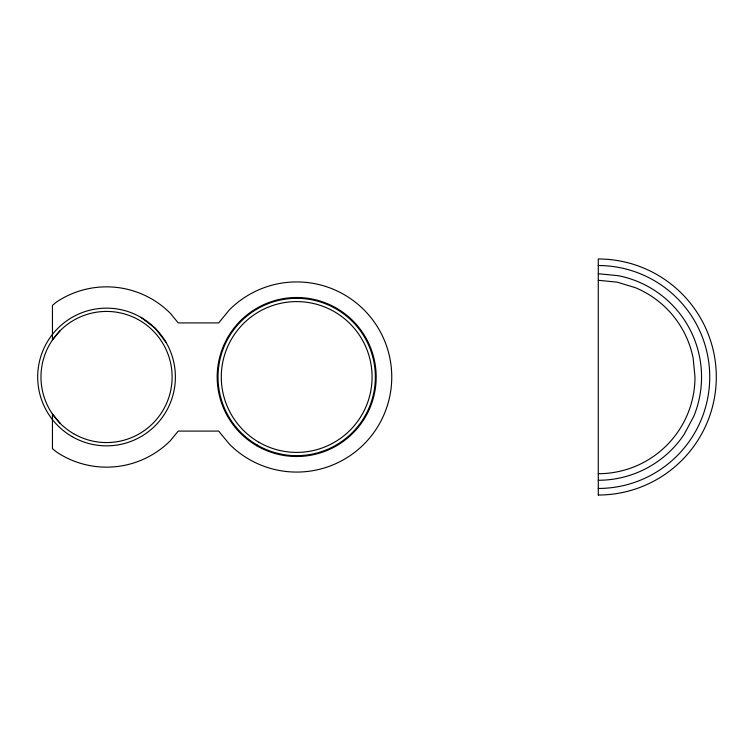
<?xml version="1.0" encoding="UTF-8"?>
<svg xmlns="http://www.w3.org/2000/svg" width="754" height="754" viewBox="0 0 754 754"><rect width="100%" height="100%" fill="white"/><g stroke="black" fill="none" stroke-linecap="round" stroke-linejoin="round"><path stroke-width="1.13" d="M60.179 330.638L52.45 340.054L52.45 305.332L56.456 302.043A90.15 90.15 0 0 1 170.291 313.249L178.217 322.91L218.679 322.91L229.461 309.771A95.07 95.07 0 0 1 363.909 309.771A95.07 95.07 0 0 1 363.909 444.229A95.07 95.07 0 0 1 229.461 444.229L218.679 431.09L178.217 431.09L170.291 440.751A90.15 90.15 0 0 1 56.456 451.957L52.45 448.668L52.45 413.946L60.179 423.362M598.28 273.73L618.431 275.719A103.27 103.27 0 0 1 693.689 416.519L684.142 434.37A103.27 103.27 0 0 1 598.28 480.27M598.28 280.29L617.149 282.147L635.292 287.651A96.71 96.71 0 0 1 693.133 358.131L694.99 377A96.71 96.71 0 0 1 598.28 473.71M140.97 317.377L155.22 328.32L166.163 342.58M598.28 265.54A111.46 111.46 0 0 1 709.74 377A111.46 111.46 0 0 1 598.28 488.46M598.28 495.02L598.28 258.98A118.02 118.02 0 0 1 716.3 377A118.02 118.02 0 0 1 598.28 495.02M73.76 433.786A65.57 65.57 0 0 0 172.11 377A65.57 65.57 0 0 0 73.76 320.214A65.57 65.57 0 0 0 73.76 433.786M257.34 445.133A78.68 78.68 0 0 0 375.36 377A78.68 78.68 0 0 0 257.34 308.867A78.68 78.68 0 0 0 257.34 445.133M258.98 442.296A75.4 75.4 0 0 0 372.08 377A75.4 75.4 0 0 0 258.98 311.704A75.4 75.4 0 0 0 258.98 442.296M256.935 445.85A79.5 79.5 0 0 0 376.18 377A79.5 79.5 0 0 0 256.935 308.15A79.5 79.5 0 0 0 256.935 445.85M72.12 436.623A68.84 68.84 0 0 0 175.39 377A68.84 68.84 0 0 0 72.12 317.377A68.84 68.84 0 0 0 72.12 436.623"/></g></svg>
